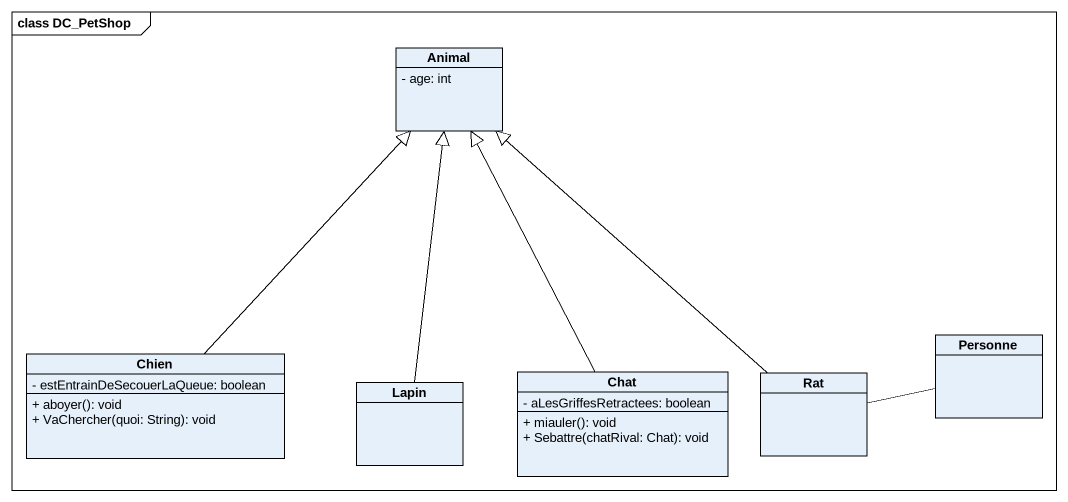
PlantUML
@startuml
mainframe class DC_PetShop
hide circle
hide empty members
skinparam classAttributeIconSize 0
class Animal {
  - age: int
}
class Chien {
  - estEntrainDeSecouerLaQueue: boolean
  + aboyer(): void
  + VaChercher(quoi: String): void
}
class Personne
class Lapin
class Chat {
  - aLesGriffesRetractees: boolean
  + miauler(): void
  + Sebattre(chatRival: Chat): void
}
class Rat
Chien -up-|> Animal
Lapin -up-|> Animal
Chat -up-|> Animal
Rat -up-|> Animal
Rat -right- Personne
@enduml
